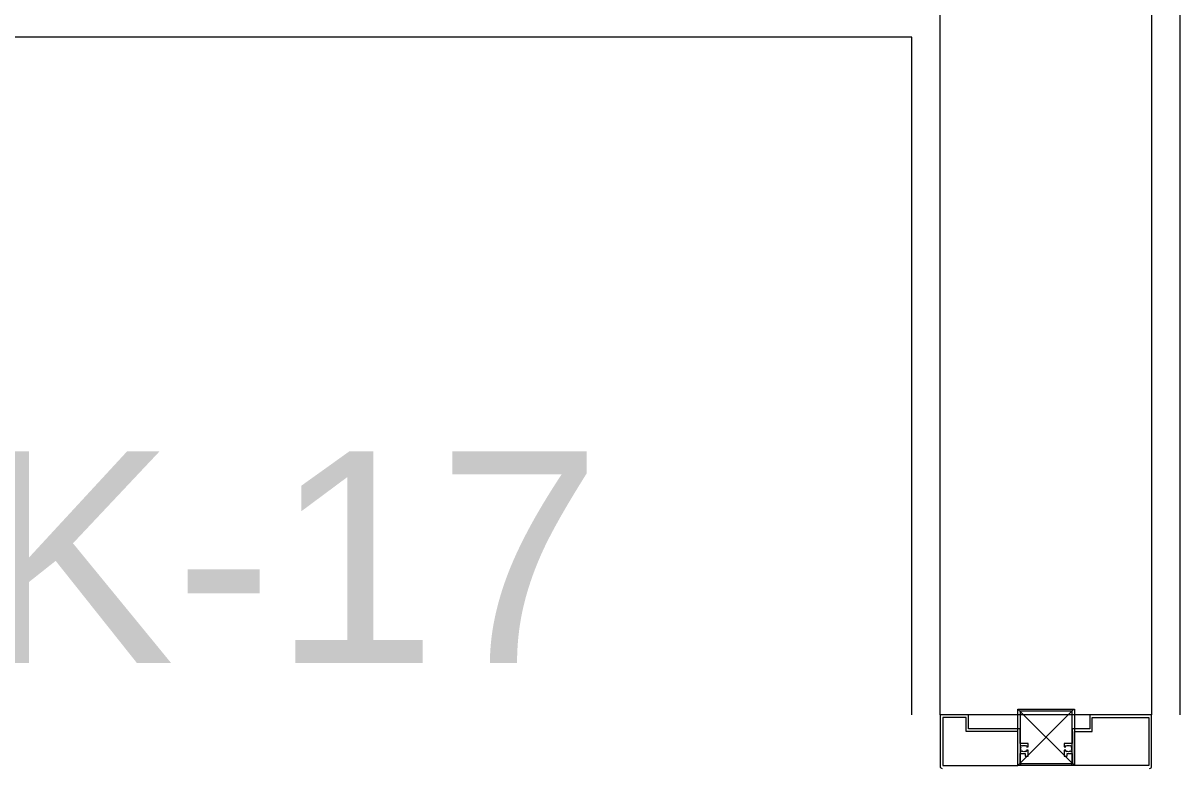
# Model space of a CAD drawing. Extents: x -2365 to 41970, y -230 to 8114.
# Drawn here: x 4400.8 to 4482.8, y 3293.7 to 3346.5 of the extents above; entities that cross this region are included whole.
import ezdxf
from ezdxf.enums import TextEntityAlignment as Align

# ---------------------------------------------------------------- set-up
doc = ezdxf.new("R2010")
doc.units = 0
doc.header["$LTSCALE"] = 25
doc.layers.get('0').update_dxf_attribs({"color": 9, "lineweight": 9})
for name, color, linetype, lineweight in [('00', 9, 'Continuous', 9), ('10', 9, 'Continuous', 9), ('14', 9, 'Continuous', 9), ('21_MAHAL', 9, 'Continuous', 9)]:
    doc.layers.add(name, color=color, linetype=linetype, lineweight=lineweight)
doc.styles.add('Arial', font='arial.ttf', dxfattribs={"height": 2.5})
doc.styles.add('MuuM_TEXT-STANDART', font='ARIALN.TTF')

# ---------------------------------------------------------------- blocks, each defined once
blk = doc.blocks.new('p-korkasa_40x40')
at = {"layer": '10'}
for points in [[(-2, -2), (-2, -2, 4.557572), (-2, -2), (2, -2, 6.895317), (2, -2), (2, -2), (2, 2), (-2, 2), (-2, -2)], [(-1.85, -1.85), (-1.85, 1.85), (1.85, 1.85), (1.85, -1.85), (-1.85, -1.85, -4.556435), (-1.85, -1.85)]]:
    blk.add_lwpolyline(points, format="xyb", close=True, dxfattribs=at)
for points in [[(2, -2), (-2, 2)], [(2, 2), (-2, -1.969)]]:
    blk.add_lwpolyline(points, dxfattribs=at)
blk = doc.blocks.new('p-krt-ahsapkapi90lık_2')
at = {"layer": '10'}
blk.add_lwpolyline([(-86.2, -0.125, 0.414214), (-86.35, 0.025), (-89.975, 0.025, 0.414214), (-90, 0), (-90, -4.33, 0.414214), (-89.975, -4.355), (-89, -4.355), (-89, -5.59, 0.414214), (-88.975, -5.615), (-87.955, -5.615), (-87.955, -6.174), (-87.725, -6.174), (-87.725, -6.064), (-87.76, -6.1, -0.091673), (-87.831, -6.03), (-87.795, -5.993, -0.288261), (-87.795, -5.754), (-87.831, -5.718, -0.091673), (-87.76, -5.647), (-87.724, -5.683, -0.288261), (-87.485, -5.683), (-87.449, -5.647, -0.091673), (-87.378, -5.718), (-87.414, -5.754, -0.288261), (-87.414, -5.993), (-87.378, -6.03, -0.091673), (-87.449, -6.1), (-87.485, -6.064), (-87.485, -6.174), (-87.08, -6.174, 0.414214), (-87.055, -6.149), (-87.055, -5.999, 0.414214), (-87.08, -5.974), (-87.255, -5.974), (-87.255, -5.615), (-86.55, -5.615, -0.414214), (-86.4, -5.765), (-86.4, -9.145, -0.414214), (-86.55, -9.295), (-87.255, -9.295), (-87.255, -8.936), (-87.08, -8.936, 0.414214), (-87.055, -8.911), (-87.055, -8.761, 0.414214), (-87.08, -8.736), (-87.485, -8.736), (-87.485, -8.845), (-87.449, -8.81, -0.091673), (-87.378, -8.88), (-87.414, -8.916, -0.288261), (-87.414, -9.156), (-87.378, -9.192, -0.091673), (-87.449, -9.263), (-87.485, -9.227, -0.288261), (-87.724, -9.227), (-87.76, -9.263, -0.091673), (-87.831, -9.192), (-87.795, -9.156, -0.288261), (-87.795, -8.916), (-87.831, -8.88, -0.091673), (-87.76, -8.81), (-87.725, -8.845), (-87.725, -8.736), (-87.955, -8.736), (-87.955, -9.295), (-88.975, -9.295, 0.414214), (-89, -9.32), (-89, -12.955), (-89.975, -12.955, 0.414214), (-90, -12.98), (-90, -14.95, 0.414214), (-89.975, -14.975), (-86.35, -14.975, 0.414214), (-86.2, -14.825)], format="xyb", dxfattribs=at)
for points in [[(-89.8, -0.175), (-86.4, -0.175), (-86.4, -5.455), (-88.82, -5.455), (-88.82, -4.195), (-89.8, -4.195)], [(-88.82, -9.455), (-88.82, -13.115), (-89.8, -13.115), (-89.8, -14.775), (-86.4, -14.775), (-86.4, -9.455)]]:
    blk.add_lwpolyline(points, close=True, dxfattribs=at)
at = {"layer": '10', "extrusion": (0, 0, -1), "zscale": -1, "rotation": 180}
blk.add_blockref('p-korkasa_40x40', (88.4, -7.455), dxfattribs=at)
blk = doc.blocks.new('0_roomno2')
at = {"style": 'Arial'}
blk.add_attdef('ODANO', (0, 1.17), '', height=2, dxfattribs=at)
blk.add_attdef('MEKANADI', text='', height=2, dxfattribs=at).set_placement((0.35, -3), align=Align.BOTTOM_LEFT)
at = {"style": 'MuuM_TEXT-STANDART', "width": 0.6}
for tag, p in [('YER01', (10, -4.5)), ('TAVAN01', (13.75, -4.5)), ('DUVAR01', (17.5, -4.5)), ('YER02', (10, -6.75)), ('TAVAN02', (13.75, -6.75)), ('DUVAR02', (17.5, -6.75)), ('YER03', (10, -9)), ('TAVAN03', (13.75, -9)), ('DUVAR03', (17.5, -9))]:
    blk.add_attdef(tag, text='', height=1.5, dxfattribs=at).set_placement(p, align=Align.MIDDLE_CENTER)
for tag, p in [('M2', (0.35, -4.875)), ('TEMIZTAVANYUKSEKLIGI', (1.8, -8.608))]:
    blk.add_attdef(tag, text='', height=1.5, dxfattribs=at).set_placement(p, align=Align.MIDDLE_LEFT)

msp = doc.modelspace()

# ---------------------------------------------------------------- linework, layer by layer
at = {"layer": '00'}
msp.add_lwpolyline([(4095.765, 3872.5), (4095.765, 3362.5), (4480.838, 3362.5), (4480.838, 3297.5), (4465.838, 3297.5), (4465.838, 3347.5), (4340.765, 3347.5), (4340.765, 3157.5), (4400.838, 3157.5), (4400.838, 3142.5), (4277.638, 3142.5), (4277.638, 3157.5), (4325.765, 3157.5), (4325.765, 3347.5), (4125.765, 3347.5), (4125.765, 3157.5), (4164.038, 3157.5), (4164.038, 3142.5), (3680.838, 3142.5), (3680.838, 3157.5), (4110.765, 3157.5), (4110.765, 3347.496), (4080.765, 3347.5)], dxfattribs=at)
at = {"layer": '14'}
for points in [[(4175.338, 3888.5), (4175.338, 3870.5), (4097.765, 3870.5), (4097.765, 3364.5), (4482.838, 3364.5), (4482.838, 3297.5)], [(4463.838, 3297.5), (4463.838, 3345.5), (4342.765, 3345.5), (4342.765, 3159.5), (4398.838, 3159.5), (4398.838, 3194.5), (4463.838, 3194.5), (4463.838, 3207.5)]]:
    msp.add_lwpolyline(points, dxfattribs=at)

# ---------------------------------------------------------------- block references
at = {"layer": '10', "rotation": 270}
msp.add_blockref('p-krt-ahsapkapi90lık_2', (4480.813, 3207.5), dxfattribs=at)
at = {"layer": '21_MAHAL'}
ref = msp.add_blockref('0_roomno2', (4344.063, 3292.387), dxfattribs=dict(at, xscale=7.5, yscale=7.5, zscale=7.5))
ref.add_attrib('ODANO', 'VW-ZK-17', (4344.063, 3301.162), dxfattribs={"layer": '0', "height": 15, "style": 'Arial'})

doc.saveas('drawing.dxf')
